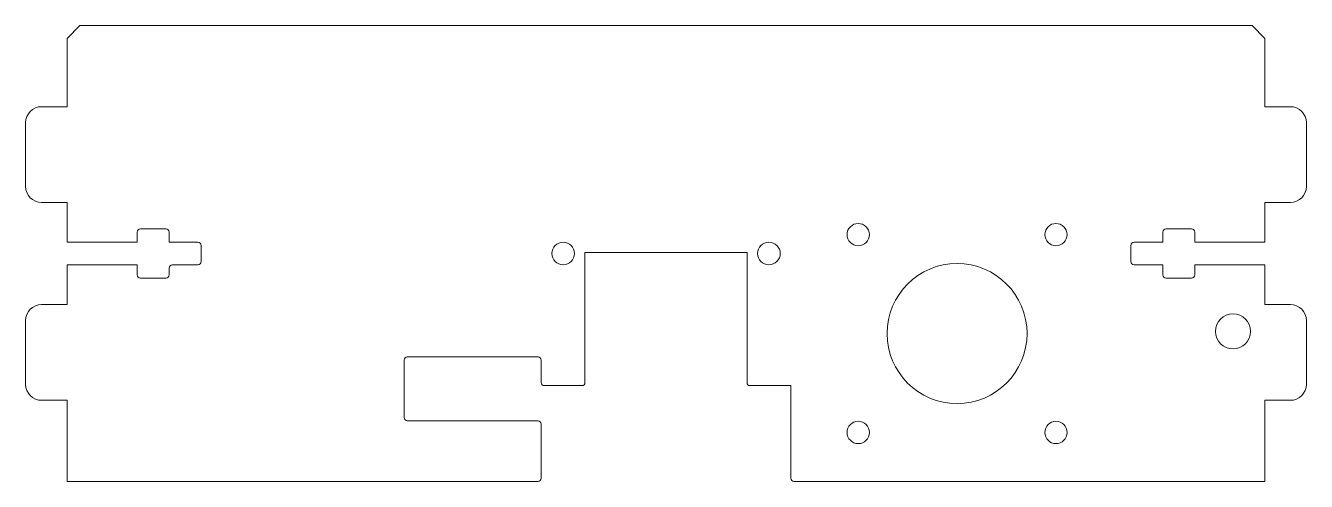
# Model space of a CAD drawing. Header units: millimetres. Extents: x -7 to 194, y 0 to 71.
import ezdxf

# ---------------------------------------------------------------- set-up
doc = ezdxf.new("R2010")
doc.units = ezdxf.units.MM

msp = doc.modelspace()

# ---------------------------------------------------------------- linework, layer by layer
at = {"color": 7, "linetype": 'Continuous', "lineweight": 15}
for p, q in [((2, 71.42), (0, 69.42)), ((185.8, 71.42), (2, 71.42)), ((187.8, 69.42), (185.8, 71.42)), ((0, 69.42), (0, 58.72)), ((187.8, 58.72), (187.8, 69.42)), ((0, 58.72), (-4, 58.72)), ((191.8, 58.72), (187.8, 58.72)), ((-6.5, 56.22), (-6.5, 46.22)), ((194.3, 46.22), (194.3, 56.22)), ((-4, 43.72), (0, 43.72)), ((0, 43.72), (0, 37.48)), ((187.8, 43.72), (191.8, 43.72)), ((187.8, 37.48), (187.8, 43.72)), ((11, 39.07), (11, 37.48)), ((15.5, 39.57), (11.5, 39.57)), ((16, 37.48), (16, 39.07)), ((171.8, 39.07), (171.8, 37.48)), ((176.3, 39.57), (172.3, 39.57)), ((176.8, 37.48), (176.8, 39.07)), ((11, 37.48), (0, 37.48)), ((20.5, 37.48), (16, 37.48)), ((21, 34.44), (21, 36.98)), ((166.8, 36.98), (166.8, 34.44)), ((171.8, 37.48), (167.3, 37.48)), ((187.8, 37.48), (176.8, 37.48)), ((106.6, 35.87), (81.2, 35.87)), ((81.2, 35.87), (81.2, 15.5)), ((106.6, 15.5), (106.6, 35.87)), ((0, 33.94), (11, 33.94)), ((0, 33.94), (0, 27.7)), ((11, 33.94), (11, 32.35)), ((16, 32.35), (16, 33.44)), ((16.5, 33.94), (20.5, 33.94)), ((167.3, 33.94), (171.8, 33.94)), ((171.8, 33.94), (171.8, 32.35)), ((176.8, 32.35), (176.8, 33.94)), ((176.8, 33.94), (187.8, 33.94)), ((187.8, 27.7), (187.8, 33.94)), ((11.5, 31.85), (15.5, 31.85)), ((172.3, 31.85), (176.3, 31.85)), ((0, 27.7), (-4, 27.7)), ((191.8, 27.7), (187.8, 27.7)), ((-6.5, 25.2), (-6.5, 15.2)), ((194.3, 15.2), (194.3, 25.2)), ((52.84, 19), (52.84, 10)), ((73.84, 19.5), (53.34, 19.5)), ((74.34, 15.5), (74.34, 19)), ((80.7, 15), (74.84, 15)), ((113.46, 15), (107.1, 15)), ((113.46, 15), (113.46, 0.5)), ((-4, 12.7), (0, 12.7)), ((0, 12.7), (0, 0)), ((187.8, 12.7), (191.8, 12.7)), ((187.8, 0), (187.8, 12.7)), ((53.34, 9.5), (73.84, 9.5)), ((74.34, 0.5), (74.34, 9)), ((0, 0), (73.84, 0)), ((113.96, 0), (187.8, 0))]:
    msp.add_line(p, q, dxfattribs=at)
for centre, radius in [((124.04, 38.67), 1.75), ((155.04, 38.67), 1.75), ((77.77, 35.71), 1.77), ((110.03, 35.71), 1.78), ((139.54, 23.17), 10.97), ((182.8, 23.5), 2.75), ((124.04, 7.67), 1.75), ((155.04, 7.67), 1.75)]:
    msp.add_circle(centre, radius, dxfattribs=at)
for centre, radius, start, end in [((-4, 56.22), 2.5, 90, 180), ((191.8, 56.22), 2.5, 0, 90), ((-4, 46.22), 2.5, 180, 270), ((191.8, 46.22), 2.5, 270, 0), ((11.5, 39.07), 0.5, 90, 180), ((15.5, 39.07), 0.5, 0, 90), ((172.3, 39.07), 0.5, 90, 180), ((176.3, 39.07), 0.5, 0, 90), ((20.5, 36.98), 0.5, 0, 90), ((167.3, 36.98), 0.5, 90, 180), ((20.5, 34.44), 0.5, 270, 0), ((167.3, 34.44), 0.5, 180, 270), ((11.5, 32.35), 0.5, 180, 270), ((15.5, 32.35), 0.5, 270, 0), ((16.5, 33.44), 0.5, 90, 180), ((172.3, 32.35), 0.5, 180, 270), ((176.3, 32.35), 0.5, 270, 360), ((-4, 25.2), 2.5, 90, 180), ((191.8, 25.2), 2.5, 0, 90), ((53.34, 19), 0.5, 90, 180), ((73.84, 19), 0.5, 0, 90), ((-4, 15.2), 2.5, 180, 270), ((74.84, 15.5), 0.5, 180, 270), ((80.7, 15.5), 0.5, 270, 0), ((107.1, 15.5), 0.5, 180, 270), ((191.8, 15.2), 2.5, 270, 0), ((53.34, 10), 0.5, 180, 270), ((73.84, 9), 0.5, 0, 90), ((73.84, 0.5), 0.5, 270, 360), ((113.96, 0.5), 0.5, 180, 270)]:
    msp.add_arc(centre, radius, start, end, dxfattribs=at)

doc.saveas('drawing.dxf')
